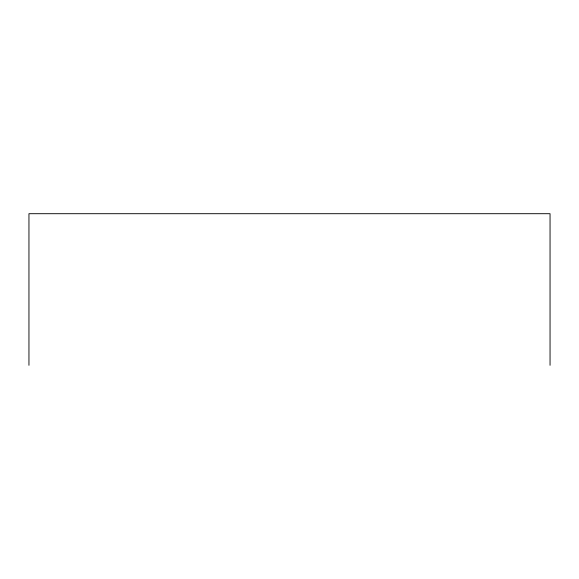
<?xml version="1.0" encoding="UTF-8"?>
<svg xmlns="http://www.w3.org/2000/svg" width="579" height="579" viewBox="0 0 579 579"><rect width="100%" height="100%" fill="white"/><g stroke="black" fill="none" stroke-linecap="round" stroke-linejoin="round"><path stroke-width="0.87" d="M550.05 365.298L550.05 213.702L28.95 213.702L28.95 365.298"/></g></svg>
